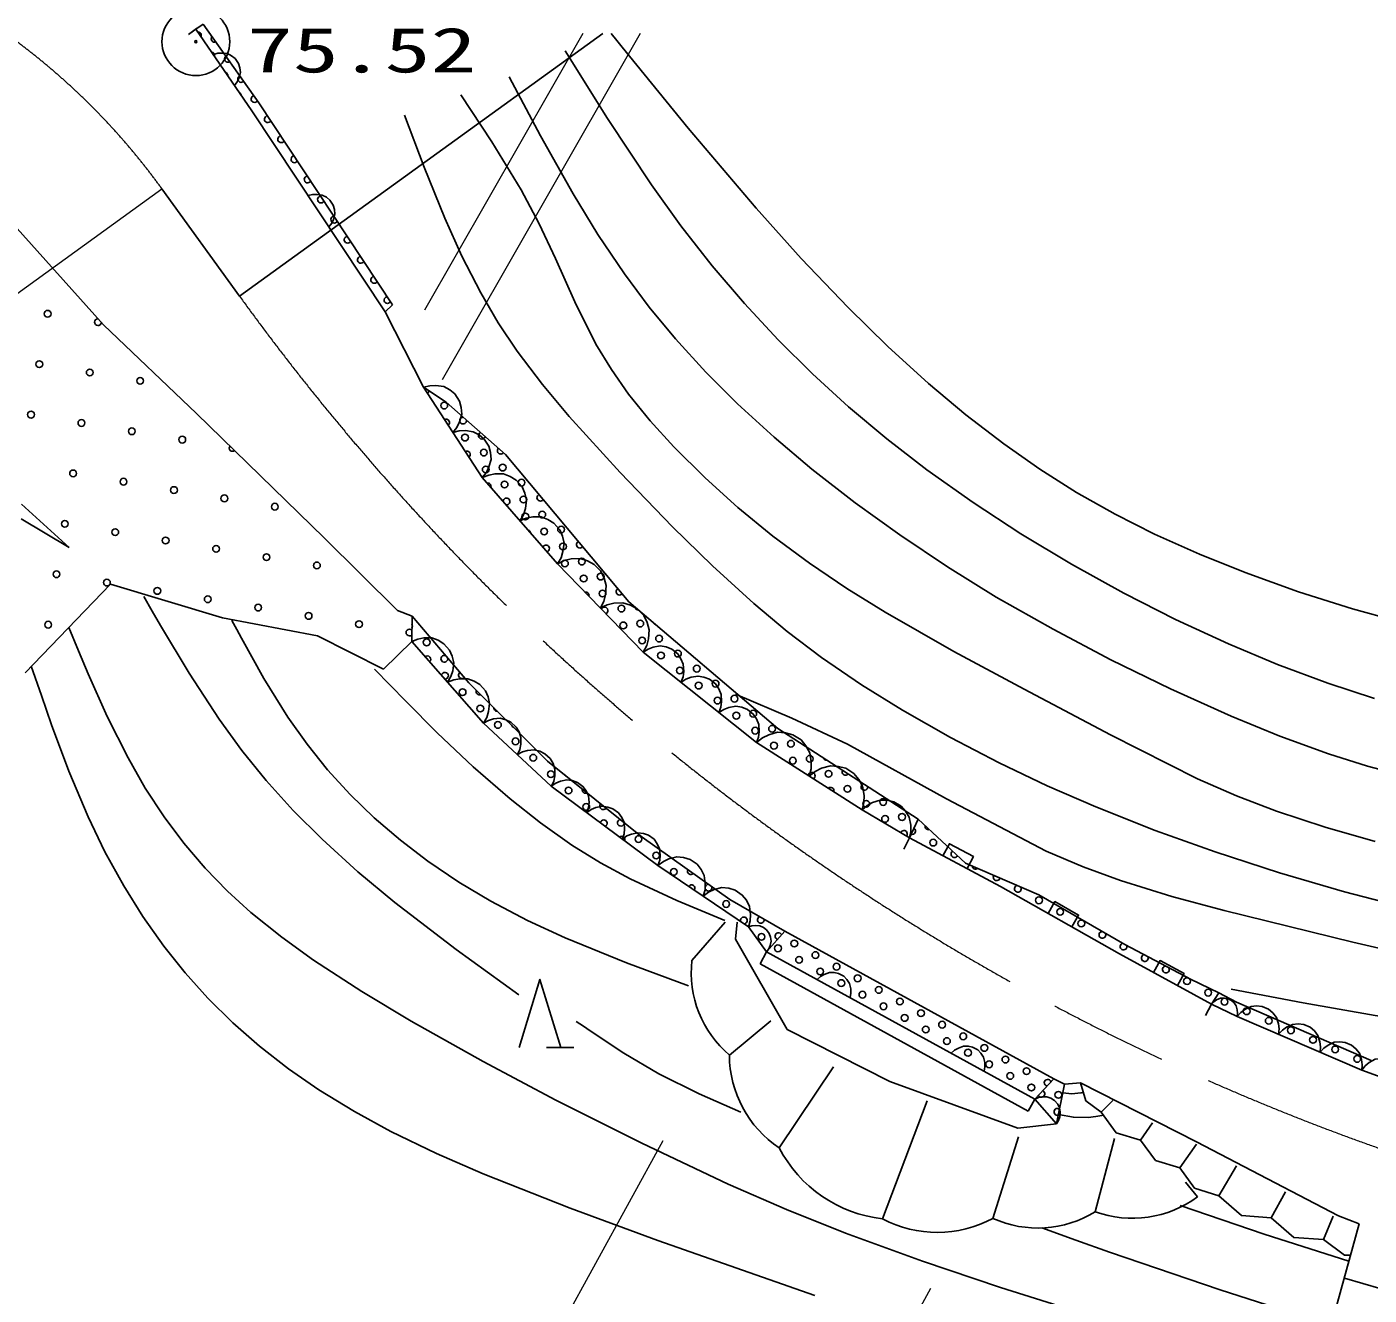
# Model space of a CAD drawing. Units: millimetres, scale not verified. Extents: x 40000 to 680000, y 20000 to 380000.
# Drawn here: x 274458 to 313856, y 262215 to 299431 of the extents above; entities that cross this region are included whole.
import ezdxf
from ezdxf.enums import TextEntityAlignment as Align

# ---------------------------------------------------------------- set-up
doc = ezdxf.new("R2010")
doc.units = ezdxf.units.MM
doc.header["$LTSCALE"] = 1000
doc.linetypes.add('CHAIN', pattern=[18.5, 12, -1.5, 3.5, -1.5])
for name, color, linetype, lineweight in [('M-BGD', 7, 'Continuous', 25), ('M-BGD-HTXT', 7, 'Continuous', 13), ('M-BMK', 2, 'CHAIN', 13)]:
    doc.layers.add(name, color=color, linetype=linetype, lineweight=lineweight)
doc.styles.add('ＭＳ ゴシック', font='')
doc.styles.get('ＭＳ ゴシック').set_extended_font_data('MS Gothic')

# ---------------------------------------------------------------- blocks, each defined once
blk = doc.blocks.new('BUHIN6')
at = {"color": 7, "linetype": 'Continuous', "lineweight": 25}
for radius in [995, 30]:
    blk.add_circle((0, 0), radius, dxfattribs=at)
blk = doc.blocks.new('BUHIN15')
at = {"color": 7, "linetype": 'Continuous', "lineweight": 25}
blk.add_lwpolyline([(-512, -437), (-373, -522), (-227, -570), (-31, -597), (135, -563), (288, -498), (447, -363), (534, -221), (595, -64), (598, 134), (572, 284), (512, 437)], dxfattribs=at)
blk = doc.blocks.new('BUHIN16')
at = {"color": 7, "linetype": 'Continuous', "lineweight": 25}
blk.add_lwpolyline([(-529, -400), (-397, -492), (-256, -547), (-64, -586), (100, -561), (254, -506), (418, -382), (513, -249), (581, -97), (596, 98), (579, 247), (529, 400)], dxfattribs=at)
blk = doc.blocks.new('BUHIN20')
at = {"color": 7, "linetype": 'Continuous', "lineweight": 25}
blk.add_lwpolyline([(-720, -354), (-585, -493), (-429, -591), (-211, -681), (-10, -689), (186, -660), (409, -550), (552, -413), (668, -248), (730, -21), (744, 160), (720, 354)], dxfattribs=at)
blk = doc.blocks.new('BUHIN21')
at = {"color": 7, "linetype": 'Continuous', "lineweight": 25}
blk.add_lwpolyline([(-594, -263), (-489, -380), (-367, -464), (-193, -544), (-31, -557), (129, -540), (313, -459), (433, -352), (532, -223), (590, -41), (607, 105), (594, 263)], dxfattribs=at)
blk = doc.blocks.new('BUHIN22')
at = {"color": 7, "linetype": 'Continuous', "lineweight": 25}
blk.add_lwpolyline([(-649, -205), (-553, -339), (-435, -441), (-263, -544), (-96, -576), (72, -577), (273, -513), (410, -416), (528, -293), (609, -110), (644, 40), (649, 205)], dxfattribs=at)
blk = doc.blocks.new('BUHIN23')
at = {"color": 7, "linetype": 'Continuous', "lineweight": 25}
blk.add_lwpolyline([(-780, -162), (-684, -330), (-559, -462), (-371, -602), (-180, -660), (16, -680), (257, -630), (428, -533), (580, -404), (697, -201), (755, -30), (780, 162)], dxfattribs=at)
blk = doc.blocks.new('BUHIN25')
at = {"color": 7, "linetype": 'Continuous', "lineweight": 25}
blk.add_lwpolyline([(-811, -430), (-651, -584), (-470, -691), (-217, -786), (13, -788), (235, -748), (487, -615), (645, -453), (772, -261), (836, 1), (845, 209), (811, 430)], dxfattribs=at)
blk = doc.blocks.new('BUHIN26')
at = {"color": 7, "linetype": 'Continuous', "lineweight": 25}
blk.add_lwpolyline([(-658, -264), (-548, -396), (-417, -492), (-231, -585), (-54, -606), (120, -594), (324, -512), (459, -400), (572, -263), (642, -67), (666, 92), (658, 264)], dxfattribs=at)
blk = doc.blocks.new('BUHIN27')
at = {"color": 7, "linetype": 'Continuous', "lineweight": 25}
blk.add_lwpolyline([(-875, -227), (-757, -411), (-608, -555), (-387, -703), (-168, -758), (55, -770), (326, -700), (515, -581), (680, -426), (801, -189), (857, 8), (875, 227)], dxfattribs=at)
blk = doc.blocks.new('BUHIN28')
at = {"color": 7, "linetype": 'Continuous', "lineweight": 25}
blk.add_lwpolyline([(-822, -169), (-722, -345), (-590, -485), (-393, -633), (-192, -695), (14, -717), (269, -664), (450, -563), (610, -427), (733, -214), (795, -34), (822, 169)], dxfattribs=at)
blk = doc.blocks.new('BUHIN29')
at = {"color": 7, "linetype": 'Continuous', "lineweight": 25}
blk.add_lwpolyline([(-789, -48), (-719, -226), (-615, -374), (-451, -538), (-271, -622), (-82, -670), (163, -656), (344, -585), (512, -480), (656, -297), (737, -138), (789, 48)], dxfattribs=at)
blk = doc.blocks.new('BUHIN4')
at = {"color": 7, "linetype": 'Continuous', "lineweight": 25}
blk.add_line((-962, 321), (-1356, -375), dxfattribs=at)
blk.add_lwpolyline([(-565, 1021), (870, -493), (-1166, -40)], dxfattribs=at)
blk = doc.blocks.new('BUHIN196')
at = {"color": 7, "linetype": 'Continuous', "lineweight": 25}
blk.add_lwpolyline([(468, 289), (497, 158), (497, 32), (472, -126), (403, -246), (314, -346), (169, -436), (38, -471), (-99, -478), (-254, -431), (-367, -375), (-468, -289)], dxfattribs=at)

msp = doc.modelspace()

# ---------------------------------------------------------------- linework, layer by layer
at = {"layer": 'M-BGD'}
for p, q in [((279421, 299364), (279632, 299508)), ((279632, 299508), (281266, 297206)), ((279421, 299364), (279205, 299202)), ((279438, 299383), (279207, 299209)), ((281066, 296971), (279421, 299364)), ((280703, 291524), (291364, 299232)), ((281266, 297206), (285187, 291274)), ((284972, 291069), (281066, 296971)), ((278423, 294678), (280703, 291524)), ((274087, 293616), (276705, 290683)), ((284972, 291069), (285187, 291274)), ((286101, 288856), (284972, 291069)), ((276705, 290683), (279442, 288084)), ((287825, 286204), (286101, 288856)), ((286101, 288856), (286765, 288419)), ((286765, 288419), (288504, 286879)), ((279442, 288084), (283187, 284435)), ((288504, 286879), (292124, 282559)), ((290033, 283677), (287825, 286204)), ((275702, 284154), (274297, 285426)), ((275702, 284154), (274288, 284991)), ((283187, 284435), (285340, 282307)), ((292549, 281080), (290033, 283677)), ((276917, 283077), (274406, 280479)), ((280198, 282089), (276917, 283077)), ((292124, 282559), (296500, 278846)), ((285340, 282307), (285764, 282137)), ((285754, 281394), (285764, 282137)), ((285764, 282137), (287435, 280184)), ((282986, 281562), (280198, 282089)), ((284925, 280587), (282986, 281562)), ((284925, 280587), (285754, 281394)), ((287858, 279001), (285754, 281394)), ((295874, 278428), (292549, 281080)), ((287435, 280184), (289739, 277886)), ((289852, 277150), (287858, 279001)), ((296500, 278846), (300620, 276183)), ((298971, 276454), (295874, 278428)), ((289739, 277886), (292521, 275658)), ((292982, 274824), (289852, 277150)), ((300363, 275633), (298971, 276454)), ((300363, 275633), (300620, 276183)), ((300620, 276183), (302008, 274893)), ((292521, 275658), (295089, 273820)), ((300363, 275633), (300194, 275297)), ((303037, 274207), (300363, 275633)), ((292982, 274824), (295636, 273018)), ((302008, 274893), (304162, 273960)), ((295089, 273820), (296701, 272898)), ((306527, 272228), (303037, 274207)), ((304162, 273960), (306687, 272507)), ((293980, 272034), (294956, 273160)), ((295253, 272661), (295303, 273158)), ((296778, 270006), (295253, 272661)), ((296171, 272291), (295636, 273018)), ((296171, 272291), (296701, 272898)), ((296701, 272898), (304604, 268562)), ((295978, 271940), (296171, 272291)), ((304039, 267968), (296171, 272291)), ((306687, 272507), (308616, 271489)), ((303847, 267618), (295978, 271940)), ((309231, 270753), (306527, 272228)), ((308616, 271489), (309446, 271084)), ((309231, 270753), (309446, 271084)), ((309446, 271084), (309959, 270808)), ((309051, 270425), (309231, 270753)), ((309982, 270394), (309231, 270753)), ((309959, 270808), (313914, 269103)), ((313637, 268817), (309982, 270394)), ((295080, 269258), (296294, 270260)), ((299791, 268482), (296778, 270006)), ((296541, 266537), (298135, 268914)), ((317436, 267437), (313637, 268817)), ((303547, 267111), (299791, 268482)), ((304604, 268562), (304039, 267968)), ((304604, 268562), (304918, 268406)), ((304683, 267240), (304918, 268406)), ((304918, 268406), (305382, 268447)), ((305382, 268447), (305544, 267912)), ((305382, 268447), (308793, 266716)), ((299571, 264453), (300881, 267914)), ((303847, 267618), (304039, 267968)), ((304683, 267240), (304039, 267968)), ((305544, 267912), (305994, 267582)), ((305994, 267582), (306331, 267924)), ((305994, 267582), (306433, 266982)), ((303547, 267111), (304683, 267240)), ((307145, 266765), (307502, 267273)), ((302811, 264467), (303566, 266856)), ((305814, 264663), (306385, 266815)), ((306433, 266982), (307145, 266765)), ((307145, 266765), (307584, 266165)), ((308295, 265949), (308784, 266644)), ((308793, 266716), (312956, 264541)), ((307584, 266165), (308295, 265949)), ((308295, 265949), (308734, 265349)), ((309445, 265132), (309960, 266014)), ((308821, 265100), (308467, 265525)), ((308734, 265349), (309445, 265132)), ((310983, 264488), (311398, 265250)), ((309445, 265132), (310107, 264554)), ((310107, 264554), (310983, 264488)), ((310983, 264488), (311645, 263909)), ((312521, 263843), (312796, 264536)), ((312956, 264541), (313567, 264310)), ((313567, 264310), (307909, 243832)), ((311645, 263909), (312521, 263843)), ((312521, 263843), (313133, 263384)), ((313133, 263384), (313305, 263384)), ((313131, 262710), (350915, 251776))]:
    msp.add_line(p, q, dxfattribs=at)
for points in [[(318491, 280995), (315927, 281645), (313367, 282357), (311783, 282857), (310215, 283415), (308875, 283953), (307560, 284545), (306399, 285131), (305269, 285770), (304189, 286452), (303133, 287191), (302014, 288050), (300923, 288964), (299726, 290052), (298562, 291192), (297188, 292632), (295863, 294108), (293872, 296455), (291931, 298837), (291774, 299031), (291611, 299232)], [(279932, 298621), (280061, 298656), (280187, 298663), (280346, 298645), (280469, 298583), (280574, 298498), (280670, 298357), (280712, 298229), (280726, 298092), (280687, 297935), (280636, 297820), (280555, 297714)], [(290260, 298730), (291501, 296746), (292791, 294795), (293656, 293594), (294575, 292419), (295518, 291314), (296506, 290248), (297515, 289246), (298573, 288282), (299701, 287339), (300874, 286436), (302229, 285475), (303628, 284557), (305122, 283664), (306653, 282818), (308176, 282045), (309728, 281325), (311170, 280722), (312644, 280171), (314013, 279719)], [(314964, 277438), (313804, 277739), (312660, 278098), (311231, 278620), (309811, 279203), (308029, 280006), (306277, 280862), (304580, 281755), (302911, 282700), (301483, 283584), (300080, 284523), (298774, 285464), (297502, 286454), (296390, 287391), (295317, 288374), (294389, 289303), (293498, 290279), (292728, 291209), (292000, 292183), (291221, 293342), (290492, 294535), (289534, 296237), (288610, 297964)], [(287193, 297432), (288105, 296055), (288964, 294649), (289494, 293654), (289972, 292630), (290540, 291361), (291160, 290122), (291614, 289373), (292120, 288655), (292754, 287867), (293443, 287108), (294366, 286196), (295327, 285331), (296358, 284490), (297433, 283690), (298523, 282948), (299648, 282254), (301671, 281102), (303732, 279998), (306262, 278654), (308815, 277365), (309966, 276862), (311138, 276416), (312569, 275944), (314030, 275526)], [(314831, 273608), (313133, 274049), (311227, 274606), (309334, 275221), (307577, 275854), (305832, 276546), (304409, 277162), (302997, 277839), (301564, 278583), (300162, 279378), (298956, 280128), (297785, 280927), (296775, 281693), (295796, 282512), (294584, 283613), (293410, 284762), (291877, 286354), (290380, 287995), (289589, 288939), (288849, 289916), (288291, 290749), (287779, 291622), (287226, 292702), (286725, 293813), (286120, 295313), (285543, 296843)], [(282715, 294479), (282845, 294512), (282971, 294516), (283130, 294496), (283251, 294431), (283355, 294345), (283449, 294203), (283488, 294073), (283500, 293936), (283458, 293780), (283405, 293666), (283323, 293561)], [(288897, 271029), (287063, 272359), (285263, 273738), (284177, 274641), (283123, 275596), (282279, 276437), (281481, 277317), (280772, 278192), (280106, 279112), (279222, 280468), (278381, 281869), (278139, 282285), (277892, 282711)], [(307648, 260996), (303032, 262443), (300747, 263209), (298484, 264031), (296751, 264723), (295041, 265469), (292508, 266673), (289986, 267938), (287850, 269068), (285743, 270250), (284295, 271123), (282875, 272048), (281939, 272720), (281033, 273445), (280345, 274070), (279690, 274747), (279066, 275480), (278489, 276250), (277935, 277096), (277428, 277979), (276819, 279192), (276258, 280444), (275972, 281118), (275686, 281803)], [(293879, 271288), (292059, 271965), (290254, 272702), (289157, 273211), (288078, 273778), (287141, 274335), (286228, 274949), (285424, 275561), (284656, 276219), (283951, 276902), (283283, 277634), (282681, 278381), (282122, 279171), (281418, 280310), (280760, 281491), (280622, 281747), (280479, 282012)], [(297585, 262208), (292981, 263818), (290405, 264766), (287849, 265770), (286483, 266367), (285143, 267018), (284072, 267601), (283030, 268237), (282142, 268853), (281282, 269523), (280506, 270202), (279771, 270925), (279101, 271669), (278476, 272453), (277864, 273322), (277301, 274225), (276750, 275227), (276253, 276255), (275691, 277591), (275184, 278948), (274884, 279807), (274589, 280669)], [(294946, 273209), (293540, 273792), (292163, 274429), (291295, 274898), (290455, 275420), (289531, 276073), (288641, 276775), (287555, 277722), (286503, 278719), (285577, 279645), (284662, 280583)], [(295259, 279852), (296912, 279145), (298549, 278380), (301455, 276782), (304379, 275242), (305459, 274786), (306562, 274385), (308069, 273916), (309599, 273504), (313379, 272573), (317155, 271706), (318538, 271459), (319929, 271272), (321371, 271157), (322829, 271102), (324841, 271103), (326855, 271164), (330033, 271282), (333214, 271461), (336065, 271759)], [(300363, 275633), (300405, 275824), (300401, 276009), (300356, 276242), (300252, 276416), (300119, 276564), (299904, 276692), (299709, 276736), (299507, 276743), (299281, 276669), (299121, 276581), (298971, 276454)], [(302053, 274732), (302241, 275085), (301535, 275461), (301347, 275108)], [(305130, 273020), (305327, 273368), (304631, 273762), (304434, 273414)], [(296171, 272291), (296235, 272380), (296273, 272476), (296301, 272605), (296286, 272717), (296250, 272823), (296167, 272935), (296077, 273001), (295974, 273049), (295842, 273060), (295741, 273050), (295636, 273018)], [(308230, 271299), (308422, 271650), (307719, 272033), (307528, 271682)], [(334457, 270163), (332172, 270072), (329886, 270040), (327558, 270212), (325241, 270322), (322563, 270090), (319885, 269919), (318571, 269941), (317258, 270023), (315647, 270192), (314037, 270422), (311921, 270789), (309806, 271193)], [(309982, 270394), (309995, 270493), (309985, 270588), (309951, 270706), (309890, 270790), (309815, 270861), (309699, 270916), (309597, 270930), (309493, 270925), (309380, 270877), (309302, 270825), (309231, 270753)], [(295412, 267582), (294194, 268119), (293005, 268708), (291983, 269314), (290991, 269972), (290793, 270107), (290586, 270249)], [(304683, 267240), (304742, 267341), (304775, 267448), (304792, 267590), (304765, 267708), (304717, 267818), (304617, 267931), (304514, 267992), (304399, 268034), (304257, 268034), (304149, 268013), (304039, 267968)], [(304868, 268153), (305126, 268119), (305389, 268147), (305418, 268154), (305457, 268162)], [(304738, 267511), (305174, 267436), (305608, 267424), (305833, 267453), (306067, 267497)], [(313264, 263213), (310779, 264007), (308313, 264847)], [(312742, 261325), (309479, 262373), (306233, 263479), (305244, 263829), (304245, 264185)]]:
    msp.add_lwpolyline(points, dxfattribs=at)
for centre in [(275068, 291012), (274824, 289532), (276304, 289288), (277784, 289044), (286709, 288318), (274580, 288052), (276060, 287808), (277540, 287564), (279020, 287319), (287318, 287380), (287871, 286939), (275816, 286328), (287927, 286442), (288424, 286498), (277296, 286084), (288480, 286001), (288977, 286057), (278776, 285839), (280256, 285595), (289033, 285561), (281736, 285351), (275572, 284848), (289089, 285064), (289586, 285120), (277052, 284604), (278532, 284359), (289642, 284623), (290138, 284679), (280012, 284115), (290194, 284182), (281492, 283871), (282972, 283627), (290250, 283685), (290747, 283741), (275328, 283368), (290803, 283244), (291300, 283300), (276808, 283124), (278288, 282879), (291356, 282803), (279768, 282635), (281248, 282391), (282728, 282147), (291909, 282362), (275083, 281888), (284208, 281903), (291965, 281866), (292462, 281922), (286193, 281371), (292518, 281425), (293015, 281481), (293070, 280984), (293567, 281040), (293623, 280543), (294120, 280599), (294176, 280102), (294673, 280158), (287248, 279909), (294729, 279661), (295226, 279717), (287767, 279428), (295779, 279276), (288285, 278947), (295282, 279220), (288803, 278465), (295835, 278779), (296332, 278835), (296387, 278339), (296884, 278395), (289321, 277984), (296940, 277898), (297437, 277954), (289839, 277503), (297990, 277513), (290358, 277022), (298543, 277072), (290876, 276541), (299096, 276631), (299593, 276687), (299649, 276190), (300145, 276246), (292412, 275597), (301061, 275494), (292930, 275116), (293448, 274635), (304165, 273801), (294984, 273692), (304786, 273462), (305407, 273123), (296021, 272729), (296504, 272393), (296984, 272533), (297604, 272193), (297124, 272053), (298224, 271852), (297743, 271712), (298363, 271372), (298843, 271512), (308511, 271431), (298983, 271031), (299463, 271171), (309131, 271092), (299603, 270691), (300083, 270831), (309611, 270826), (300222, 270350), (300702, 270490), (310260, 270546), (310910, 270266), (300842, 270010), (301322, 270150), (301942, 269809), (311559, 269986), (301462, 269669), (302562, 269469), (312208, 269706), (312858, 269426), (302082, 269329), (303181, 269128), (313507, 269146), (302701, 268988), (303321, 268648), (303801, 268788), (303941, 268308), (304735, 268092)]:
    msp.add_circle(centre, 99.5, dxfattribs=at)
for centre, radius, start, end in [((279479, 299181), 99.5, 339.0999, 89.8905), ((279969, 299081), 99.5, 141.1656, 289.5318), ((279870, 298591), 99.5, 348.2222, 80.7682), ((280360, 298491), 99.5, 127.8376, 302.8598), ((280260, 298001), 99.5, 359.0365, 69.9539), ((280750, 297902), 99.5, 114.6461, 316.0513), ((280650, 297412), 99.5, 14.1881, 54.8024), ((281140, 297312), 99.5, 100.8388, 329.8585), ((281530, 296722), 99.5, 95.8844, 331.0497), ((281921, 296133), 99.5, 96.1561, 330.778), ((282311, 295543), 99.5, 96.4271, 330.507), ((282701, 294953), 99.5, 96.6975, 330.2367), ((283092, 294364), 99.5, 96.9672, 329.9669), ((283482, 293774), 99.5, 97.2363, 329.6979), ((283872, 293184), 99.5, 97.5047, 329.4294), ((284262, 292595), 99.5, 97.7726, 329.1615), ((284653, 292005), 99.5, 98.0398, 328.8943), ((285043, 291416), 99.5, 98.3065, 328.6276), ((276548, 290768), 99.5, 94.2844, 349.2197), ((286157, 288759), 99.5, 115.6767, 119.0251), ((286157, 288759), 99.5, 307.0105, 357.5909), ((286765, 287821), 99.5, 307.2904, 118.7451), ((287262, 287877), 99.5, 88.2939, 8.6488), ((287815, 287436), 99.5, 114.8004, 342.1423), ((280500, 287075), 99.5, 144.9675, 306.5109), ((287374, 286883), 99.5, 307.5705, 118.4651), ((288368, 286995), 99.5, 136.4693, 320.4734), ((287983, 285945), 99.5, 342.0874, 100.2006), ((289530, 285617), 99.5, 115.4197, 324.502), ((288536, 285505), 99.5, 262.1608, 180.1272), ((289145, 284567), 99.5, 8.1405, 74.1475), ((289698, 284126), 99.5, 285.6719, 156.6161), ((290691, 284238), 99.5, 118.3423, 321.5794), ((291853, 282859), 99.5, 121.2345, 318.6872), ((290859, 282747), 99.5, 346.6077, 101.5791), ((291412, 282306), 99.5, 292.3944, 155.7924), ((292406, 282418), 99.5, 188.5211, 270.8441), ((285688, 281659), 99.5, 44.2645, 314.2391), ((285675, 281852), 99.5, 328.557, 29.9777), ((292959, 281978), 99.5, 215.4476, 243.9176), ((285694, 281352), 99.5, 358.8537, 51.7469), ((286212, 280871), 99.5, 312.4191, 130.2295), ((286712, 280889), 99.5, 64.3219, 16.784), ((286730, 280390), 99.5, 266.9447, 175.704), ((287230, 280408), 99.5, 124.7251, 316.3808), ((287748, 279927), 99.5, 158.2488, 291.9255), ((288266, 279446), 99.5, 175.3507, 274.8236), ((288784, 278965), 99.5, 199.1509, 251.0234), ((297934, 278010), 99.5, 197.1064, 277.1376), ((290339, 277522), 99.5, 206.2303, 256.3863), ((297493, 277457), 99.5, 296.3886, 178.5671), ((298487, 277569), 99.5, 150.6062, 323.6378), ((290857, 277041), 99.5, 164.1129, 298.5037), ((298046, 277016), 99.5, 340.9298, 134.0259), ((299040, 277128), 99.5, 107.007, 7.2369), ((291376, 276560), 99.5, 133.8068, 328.8098), ((298599, 276575), 99.5, 46.4795, 68.4762), ((291394, 276060), 99.5, 296.9196, 169.8613), ((291894, 276078), 99.5, 100.8651, 1.7515), ((300201, 275749), 99.5, 319.1441, 159.8331), ((300441, 275832), 99.5, 253.2271, 56.617), ((300920, 275973), 99.5, 167.8209, 286.3716), ((291912, 275579), 99.5, 342.6332, 124.1477), ((301682, 275155), 99.5, 119.6209, 334.5716), ((293948, 274654), 99.5, 152.3453, 316.4418), ((302303, 274816), 99.5, 184.7576, 308.439), ((293967, 274154), 99.5, 325.8379, 145.6433), ((294466, 274173), 99.5, 94.8832, 13.9039), ((302924, 274478), 99.5, 146.6337, 346.5628), ((303544, 274139), 99.5, 101.713, 31.4835), ((295503, 273210), 99.5, 267.4543, 204.0269), ((296002, 273229), 99.5, 113.3629, 7.1412), ((296521, 272748), 99.5, 26.7217, 251.0335), ((306027, 272785), 99.5, 87.7091, 32.4255), ((306648, 272446), 99.5, 103.8744, 18.2209), ((297132, 271677), 3173, 173.5474, 229.6924), ((307269, 272108), 99.5, 97.173, 27.2174), ((307890, 271769), 99.5, 85.4008, 38.9896), ((298361, 269267), 3282, 180.1593, 236.3043), ((304421, 268447), 99.5, 13.6204, 259.2366), ((304766, 268591), 99.5, 233.8873, 253.2455), ((304236, 268123), 99.5, 205.2139, 67.6432), ((304705, 267593), 99.5, 49.2891, 287.8567), ((300009, 268336), 3907, 207.4146, 263.5596), ((306908, 267700), 3228, 250.195, 306.3399), ((301179, 267498), 3443, 242.1656, 298.3106), ((304128, 267380), 3197, 245.6786, 301.8236)]:
    msp.add_arc(centre, radius, start, end, dxfattribs=at)
at = {"layer": 'M-BGD-HTXT'}
for p, q in [((290780, 299232), (286133, 291113)), ((292463, 299232), (286649, 289074)), ((262216, 282959), (278423, 294678)), ((293123, 266743), (282284, 247014)), ((290152, 242691), (300991, 262421))]:
    msp.add_line(p, q, dxfattribs=at)
at = {"layer": 'M-BMK'}
for centre, radius, start, end in [((262216, 282959), 20000, 35.871, 76.4324), ((337427, 332541), 70000, 215.87097, 253.85925)]:
    msp.add_arc(centre, radius, start, end, dxfattribs=at)

# ---------------------------------------------------------------- block references
at = {"layer": 'M-BGD', "rotation": 119.54935}
for name, p in [('BUHIN6', (279419, 298996)), ('BUHIN29', (286532, 288193)), ('BUHIN29', (287394, 286867)), ('BUHIN28', (288377, 285572)), ('BUHIN28', (289481, 284309)), ('BUHIN27', (290662, 283028)), ('BUHIN27', (291920, 281729)), ('BUHIN23', (286280, 280796)), ('BUHIN26', (293103, 280638)), ('BUHIN23', (287332, 279599)), ('BUHIN26', (294211, 279754)), ('BUHIN26', (295320, 278870)), ('BUHIN22', (288356, 278539)), ('BUHIN25', (296648, 277934)), ('BUHIN22', (289354, 277613)), ('BUHIN25', (298197, 276947)), ('BUHIN21', (290374, 276762)), ('BUHIN21', (291417, 275987)), ('BUHIN21', (292461, 275212)), ('BUHIN20', (293646, 274373)), ('BUHIN20', (294972, 273469)), ('BUHIN196', (298138, 271210)), ('BUHIN4', (289517, 270478)), ('BUHIN16', (310591, 270131)), ('BUHIN16', (311809, 269605)), ('BUHIN16', (313028, 269080)), ('BUHIN196', (302072, 269049)), ('BUHIN15', (314271, 268587))]:
    msp.add_blockref(name, p, dxfattribs=at)

# ---------------------------------------------------------------- texts
at = {"layer": 'M-BGD-HTXT', "style": 'ＭＳ ゴシック', "width": 1.5}
msp.add_text('75.52', height=1320, dxfattribs=at).set_placement((280919, 297697), align=Align.BOTTOM_LEFT)

doc.saveas('drawing.dxf')
